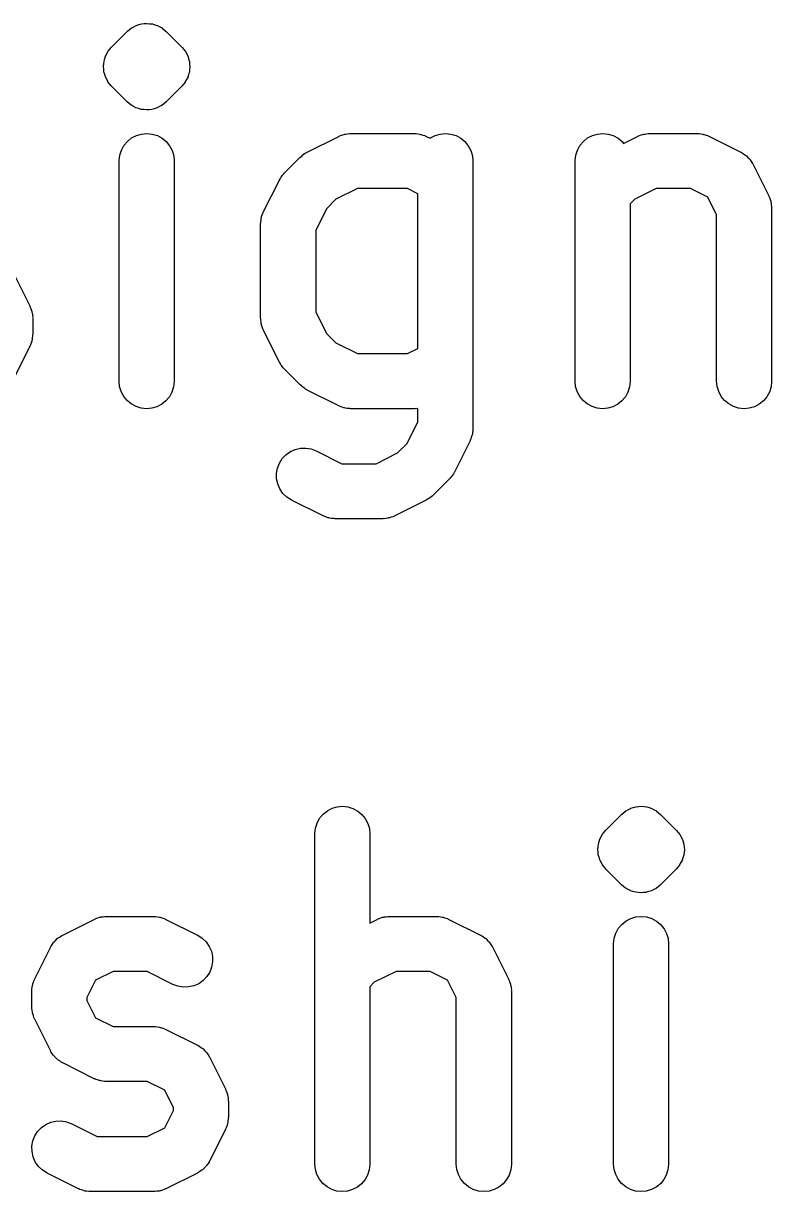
# Model space of a CAD drawing. Extents: x 60 to 191, y -145 to -39.
# Drawn here: x 164.36 to 171.16, y -133.94 to -123.33 of the extents above; entities that cross this region are included whole.
import ezdxf

# ---------------------------------------------------------------- set-up
doc = ezdxf.new("R2010")
doc.units = 0
doc.header["$MEASUREMENT"] = 0
doc.layers.add('BLACK', color=7, linetype='CONTINUOUS')

msp = doc.modelspace()

# ---------------------------------------------------------------- linework, layer by layer
at = {"layer": 'BLACK', "linetype": 'CONTINUOUS'}
for p, q in [((165.162, -123.545), (165.305, -123.402)), ((165.305, -123.402), (165.306, -123.401)), ((165.306, -123.401), (165.306, -123.401)), ((165.306, -123.401), (165.306, -123.401)), ((165.306, -123.401), (165.307, -123.401)), ((165.307, -123.4), (165.326, -123.385)), ((165.307, -123.401), (165.307, -123.4)), ((165.307, -123.4), (165.307, -123.4)), ((165.307, -123.401), (165.307, -123.401)), ((165.326, -123.385), (165.344, -123.37)), ((165.344, -123.37), (165.344, -123.37)), ((165.344, -123.37), (165.345, -123.37)), ((165.345, -123.37), (165.346, -123.369)), ((165.345, -123.37), (165.345, -123.37)), ((165.346, -123.369), (165.366, -123.359)), ((165.366, -123.359), (165.387, -123.348)), ((165.387, -123.348), (165.388, -123.348)), ((165.388, -123.348), (165.388, -123.347)), ((165.388, -123.347), (165.388, -123.347)), ((165.388, -123.347), (165.389, -123.347)), ((165.389, -123.347), (165.411, -123.34)), ((165.411, -123.34), (165.434, -123.334)), ((165.434, -123.334), (165.434, -123.334)), ((165.434, -123.334), (165.435, -123.334)), ((165.435, -123.334), (165.436, -123.333)), ((165.435, -123.334), (165.435, -123.334)), ((165.436, -123.333), (165.459, -123.331)), ((165.459, -123.331), (165.483, -123.329)), ((165.483, -123.329), (165.483, -123.329)), ((165.483, -123.329), (165.484, -123.329)), ((165.483, -123.329), (165.483, -123.329)), ((165.484, -123.329), (165.484, -123.329)), ((165.484, -123.329), (165.508, -123.332)), ((165.508, -123.332), (165.531, -123.334)), ((165.531, -123.334), (165.532, -123.334)), ((165.532, -123.334), (165.532, -123.334)), ((165.532, -123.334), (165.532, -123.334)), ((165.532, -123.334), (165.533, -123.334)), ((165.533, -123.334), (165.555, -123.341)), ((165.555, -123.341), (165.578, -123.348)), ((165.578, -123.348), (165.578, -123.349)), ((165.578, -123.349), (165.579, -123.349)), ((165.579, -123.349), (165.579, -123.349)), ((165.579, -123.349), (165.579, -123.349)), ((165.579, -123.349), (165.6, -123.36)), ((165.6, -123.36), (165.621, -123.371)), ((165.621, -123.371), (165.621, -123.372)), ((165.621, -123.372), (165.622, -123.372)), ((165.622, -123.372), (165.622, -123.372)), ((165.622, -123.372), (165.622, -123.372)), ((165.622, -123.372), (165.64, -123.387)), ((165.64, -123.387), (165.658, -123.402)), ((165.658, -123.402), (165.801, -123.545)), ((165.101, -123.648), (165.108, -123.626)), ((165.108, -123.625), (165.109, -123.624)), ((165.108, -123.626), (165.108, -123.625)), ((165.109, -123.624), (165.12, -123.604)), ((165.12, -123.604), (165.131, -123.583)), ((165.131, -123.583), (165.132, -123.582)), ((165.132, -123.581), (165.147, -123.563)), ((165.132, -123.582), (165.132, -123.581)), ((165.147, -123.563), (165.162, -123.545)), ((165.801, -123.545), (165.803, -123.546)), ((165.803, -123.546), (165.803, -123.546)), ((165.803, -123.546), (165.803, -123.547)), ((165.803, -123.547), (165.804, -123.548)), ((165.804, -123.548), (165.819, -123.566)), ((165.819, -123.566), (165.833, -123.584)), ((165.833, -123.584), (165.834, -123.585)), ((165.834, -123.585), (165.834, -123.586)), ((165.834, -123.586), (165.845, -123.607)), ((165.845, -123.607), (165.856, -123.628)), ((165.856, -123.628), (165.856, -123.628)), ((165.856, -123.628), (165.857, -123.629)), ((165.857, -123.629), (165.863, -123.652)), ((165.089, -123.719), (165.091, -123.696)), ((165.089, -123.72), (165.089, -123.719)), ((165.089, -123.721), (165.089, -123.72)), ((165.091, -123.745), (165.089, -123.721)), ((165.091, -123.696), (165.094, -123.673)), ((165.094, -123.671), (165.101, -123.648)), ((165.094, -123.672), (165.094, -123.671)), ((165.094, -123.673), (165.094, -123.672)), ((165.863, -123.652), (165.87, -123.674)), ((165.87, -123.674), (165.87, -123.675)), ((165.87, -123.675), (165.87, -123.676)), ((165.87, -123.676), (165.872, -123.699)), ((165.872, -123.699), (165.875, -123.723)), ((165.875, -123.725), (165.872, -123.748)), ((165.875, -123.723), (165.874, -123.724)), ((165.874, -123.724), (165.875, -123.725)), ((165.093, -123.768), (165.091, -123.745)), ((165.093, -123.769), (165.093, -123.768)), ((165.093, -123.77), (165.093, -123.769)), ((165.1, -123.792), (165.093, -123.77)), ((165.107, -123.815), (165.1, -123.792)), ((165.107, -123.816), (165.107, -123.815)), ((165.118, -123.837), (165.107, -123.816)), ((165.107, -123.816), (165.107, -123.816)), ((165.129, -123.858), (165.118, -123.837)), ((165.843, -123.84), (165.832, -123.861)), ((165.855, -123.82), (165.843, -123.84)), ((165.862, -123.796), (165.855, -123.818)), ((165.855, -123.818), (165.855, -123.819)), ((165.855, -123.819), (165.855, -123.82)), ((165.869, -123.773), (165.862, -123.796)), ((165.87, -123.771), (165.869, -123.772)), ((165.869, -123.772), (165.869, -123.773)), ((165.872, -123.748), (165.87, -123.771)), ((165.13, -123.859), (165.129, -123.858)), ((165.13, -123.86), (165.13, -123.859)), ((165.145, -123.878), (165.13, -123.86)), ((165.16, -123.896), (165.145, -123.878)), ((165.161, -123.897), (165.16, -123.896)), ((165.161, -123.898), (165.161, -123.897)), ((165.162, -123.899), (165.161, -123.898)), ((165.161, -123.898), (165.161, -123.898)), ((165.305, -124.042), (165.162, -123.899)), ((165.801, -123.899), (165.658, -124.042)), ((165.816, -123.881), (165.801, -123.899)), ((165.831, -123.863), (165.816, -123.881)), ((165.832, -123.862), (165.831, -123.863)), ((165.832, -123.861), (165.832, -123.862)), ((165.323, -124.057), (165.305, -124.042)), ((165.656, -124.044), (165.638, -124.059)), ((165.657, -124.044), (165.656, -124.044)), ((165.658, -124.042), (165.657, -124.043)), ((165.657, -124.043), (165.657, -124.043)), ((165.657, -124.043), (165.657, -124.043)), ((165.657, -124.043), (165.657, -124.043)), ((165.657, -124.043), (165.657, -124.043)), ((165.657, -124.043), (165.657, -124.044)), ((165.341, -124.072), (165.323, -124.057)), ((165.342, -124.072), (165.341, -124.072)), ((165.343, -124.073), (165.342, -124.072)), ((165.342, -124.072), (165.342, -124.072)), ((165.342, -124.072), (165.342, -124.072)), ((165.363, -124.084), (165.343, -124.073)), ((165.384, -124.095), (165.363, -124.084)), ((165.385, -124.095), (165.384, -124.095)), ((165.384, -124.095), (165.384, -124.095)), ((165.386, -124.096), (165.385, -124.095)), ((165.385, -124.095), (165.385, -124.095)), ((165.408, -124.103), (165.386, -124.096)), ((165.431, -124.11), (165.408, -124.103)), ((165.432, -124.11), (165.431, -124.11)), ((165.431, -124.11), (165.431, -124.11)), ((165.431, -124.11), (165.431, -124.11)), ((165.456, -124.112), (165.432, -124.11)), ((165.432, -124.11), (165.432, -124.11)), ((165.479, -124.115), (165.456, -124.112)), ((165.48, -124.115), (165.479, -124.115)), ((165.481, -124.115), (165.48, -124.115)), ((165.48, -124.115), (165.48, -124.115)), ((165.48, -124.115), (165.48, -124.115)), ((165.504, -124.113), (165.481, -124.115)), ((165.528, -124.111), (165.504, -124.113)), ((165.529, -124.11), (165.528, -124.11)), ((165.528, -124.11), (165.528, -124.111)), ((165.552, -124.104), (165.529, -124.11)), ((165.529, -124.11), (165.529, -124.11)), ((165.529, -124.11), (165.529, -124.11)), ((165.575, -124.097), (165.552, -124.104)), ((165.576, -124.096), (165.575, -124.097)), ((165.575, -124.097), (165.575, -124.097)), ((165.575, -124.097), (165.575, -124.097)), ((165.597, -124.085), (165.576, -124.096)), ((165.576, -124.096), (165.576, -124.096)), ((165.618, -124.075), (165.597, -124.085)), ((165.619, -124.074), (165.618, -124.074)), ((165.618, -124.074), (165.618, -124.075)), ((165.638, -124.059), (165.619, -124.074)), ((165.619, -124.074), (165.619, -124.074)), ((165.619, -124.074), (165.619, -124.074)), ((165.307, -124.401), (165.345, -124.37)), ((165.345, -124.37), (165.388, -124.347)), ((165.388, -124.347), (165.435, -124.334)), ((165.435, -124.334), (165.483, -124.329)), ((165.483, -124.329), (165.532, -124.334)), ((165.532, -124.334), (165.579, -124.349)), ((165.579, -124.349), (165.622, -124.372)), ((165.622, -124.372), (165.659, -124.403)), ((166.941, -124.498), (167.227, -124.356)), ((167.227, -124.356), (167.23, -124.354)), ((167.23, -124.354), (167.237, -124.351)), ((167.237, -124.351), (167.244, -124.348)), ((167.244, -124.348), (167.26, -124.343)), ((167.26, -124.343), (167.276, -124.337)), ((167.276, -124.337), (167.283, -124.336)), ((167.283, -124.336), (167.29, -124.334)), ((167.29, -124.334), (167.307, -124.332)), ((167.307, -124.332), (167.324, -124.33)), ((167.324, -124.33), (167.332, -124.33)), ((167.332, -124.33), (167.339, -124.329)), ((167.339, -124.329), (167.91, -124.329)), ((167.91, -124.329), (167.914, -124.329)), ((167.914, -124.329), (167.921, -124.33)), ((167.921, -124.33), (167.928, -124.33)), ((167.928, -124.33), (167.945, -124.333)), ((167.945, -124.333), (167.962, -124.335)), ((167.962, -124.335), (167.969, -124.337)), ((167.969, -124.337), (167.977, -124.338)), ((167.977, -124.338), (167.992, -124.344)), ((167.992, -124.344), (168.009, -124.349)), ((168.009, -124.349), (168.015, -124.353)), ((168.015, -124.353), (168.022, -124.356)), ((168.022, -124.356), (168.056, -124.372)), ((168.056, -124.372), (168.059, -124.37)), ((168.059, -124.37), (168.102, -124.347)), ((168.102, -124.347), (168.149, -124.334)), ((168.149, -124.334), (168.198, -124.329)), ((168.198, -124.329), (168.246, -124.334)), ((168.246, -124.334), (168.293, -124.349)), ((168.293, -124.349), (168.336, -124.372)), ((168.336, -124.372), (168.373, -124.403)), ((169.45, -124.401), (169.488, -124.37)), ((169.488, -124.37), (169.531, -124.347)), ((169.531, -124.347), (169.578, -124.334)), ((169.578, -124.334), (169.626, -124.329)), ((169.626, -124.329), (169.675, -124.334)), ((169.675, -124.334), (169.721, -124.349)), ((169.721, -124.349), (169.764, -124.372)), ((169.764, -124.372), (169.802, -124.403)), ((169.815, -124.419), (169.941, -124.356)), ((169.941, -124.356), (169.944, -124.354)), ((169.944, -124.354), (169.951, -124.351)), ((169.951, -124.351), (169.958, -124.348)), ((169.958, -124.348), (169.974, -124.343)), ((169.974, -124.343), (169.99, -124.337)), ((169.99, -124.337), (169.998, -124.336)), ((169.998, -124.336), (170.005, -124.334)), ((170.005, -124.334), (170.022, -124.332)), ((170.022, -124.332), (170.038, -124.33)), ((170.038, -124.33), (170.046, -124.33)), ((170.046, -124.33), (170.053, -124.329)), ((170.053, -124.329), (170.482, -124.329)), ((170.482, -124.329), (170.485, -124.329)), ((170.485, -124.329), (170.493, -124.33)), ((170.493, -124.33), (170.5, -124.33)), ((170.5, -124.33), (170.517, -124.333)), ((170.517, -124.333), (170.534, -124.335)), ((170.534, -124.335), (170.541, -124.337)), ((170.541, -124.337), (170.548, -124.338)), ((170.548, -124.338), (170.564, -124.344)), ((170.564, -124.344), (170.58, -124.349)), ((170.58, -124.349), (170.587, -124.353)), ((170.587, -124.353), (170.594, -124.356)), ((170.594, -124.356), (170.879, -124.498)), ((165.252, -124.481), (165.275, -124.438)), ((165.275, -124.438), (165.307, -124.401)), ((165.659, -124.403), (165.69, -124.441)), ((165.69, -124.441), (165.713, -124.484)), ((168.373, -124.403), (168.404, -124.441)), ((168.404, -124.441), (168.427, -124.484)), ((169.395, -124.481), (169.418, -124.438)), ((169.418, -124.438), (169.45, -124.401)), ((169.802, -124.403), (169.815, -124.419)), ((165.232, -124.576), (165.237, -124.527)), ((165.232, -124.579), (165.232, -124.576)), ((165.232, -126.579), (165.232, -124.579)), ((165.237, -124.527), (165.252, -124.481)), ((165.713, -124.484), (165.727, -124.531)), ((165.727, -124.531), (165.732, -124.579)), ((165.732, -124.579), (165.732, -126.579)), ((166.734, -124.688), (166.876, -124.545)), ((166.876, -124.545), (166.879, -124.543)), ((166.879, -124.543), (166.89, -124.534)), ((166.89, -124.534), (166.9, -124.524)), ((166.9, -124.524), (166.909, -124.519)), ((166.909, -124.519), (166.917, -124.512)), ((166.917, -124.512), (166.929, -124.506)), ((166.929, -124.506), (166.941, -124.498)), ((168.427, -124.484), (168.441, -124.531)), ((168.441, -124.531), (168.446, -124.579)), ((168.446, -124.579), (168.446, -127.008)), ((169.375, -124.576), (169.38, -124.527)), ((169.375, -124.579), (169.375, -124.576)), ((169.375, -126.579), (169.375, -124.579)), ((169.38, -124.527), (169.395, -124.481)), ((170.879, -124.498), (170.882, -124.5)), ((170.882, -124.5), (170.887, -124.503)), ((170.887, -124.503), (170.892, -124.505)), ((170.892, -124.505), (170.907, -124.516)), ((170.907, -124.516), (170.923, -124.527)), ((170.923, -124.527), (170.927, -124.53)), ((170.927, -124.53), (170.932, -124.533)), ((170.932, -124.533), (170.945, -124.547)), ((170.945, -124.547), (170.958, -124.561)), ((170.958, -124.561), (170.961, -124.565)), ((170.961, -124.565), (170.965, -124.569)), ((170.965, -124.569), (170.975, -124.585)), ((166.725, -124.699), (166.734, -124.688)), ((170.975, -124.585), (170.986, -124.601)), ((170.986, -124.601), (170.988, -124.606)), ((170.988, -124.606), (170.991, -124.61)), ((170.991, -124.61), (171.134, -124.896)), ((166.544, -125.039), (166.687, -124.753)), ((166.687, -124.753), (166.688, -124.75)), ((166.688, -124.75), (166.696, -124.738)), ((166.696, -124.738), (166.703, -124.726)), ((166.703, -124.726), (166.709, -124.718)), ((166.709, -124.718), (166.715, -124.709)), ((166.715, -124.709), (166.725, -124.699)), ((167.398, -124.829), (167.201, -124.927)), ((167.851, -124.829), (167.398, -124.829)), ((167.946, -124.877), (167.851, -124.829)), ((167.946, -126.282), (167.946, -124.877)), ((170.112, -124.829), (169.916, -124.927)), ((170.423, -124.829), (170.112, -124.829)), ((170.581, -124.908), (170.423, -124.829)), ((171.134, -124.896), (171.135, -124.899)), ((171.135, -124.899), (171.138, -124.906)), ((167.201, -124.927), (167.116, -125.013)), ((169.916, -124.927), (169.875, -124.968)), ((169.875, -124.968), (169.875, -126.579)), ((170.66, -125.067), (170.581, -124.908)), ((171.138, -124.906), (171.141, -124.912)), ((171.141, -124.912), (171.146, -124.929)), ((171.146, -124.929), (171.152, -124.945)), ((171.152, -124.945), (171.153, -124.952)), ((171.153, -124.952), (171.156, -124.959)), ((171.156, -124.959), (171.157, -124.976)), ((171.157, -124.976), (171.16, -124.993)), ((171.16, -124.993), (171.16, -125)), ((171.16, -125), (171.16, -125.008)), ((171.16, -125.008), (171.16, -126.579)), ((166.521, -125.116), (166.523, -125.099)), ((166.523, -125.099), (166.525, -125.092)), ((166.525, -125.092), (166.526, -125.084)), ((166.526, -125.084), (166.532, -125.068)), ((166.532, -125.068), (166.538, -125.052)), ((166.538, -125.052), (166.541, -125.046)), ((166.541, -125.046), (166.544, -125.039)), ((167.116, -125.013), (167.017, -125.21)), ((170.66, -126.579), (170.66, -125.067)), ((166.517, -125.147), (166.518, -125.14)), ((166.517, -125.151), (166.517, -125.147)), ((166.517, -126.008), (166.517, -125.151)), ((166.518, -125.132), (166.521, -125.116)), ((166.518, -125.14), (166.518, -125.132)), ((167.017, -125.21), (167.017, -125.949)), ((164.277, -125.61), (164.42, -125.896)), ((164.42, -125.896), (164.421, -125.899)), ((164.421, -125.899), (164.424, -125.906)), ((164.424, -125.906), (164.427, -125.912)), ((164.427, -125.912), (164.432, -125.929)), ((164.432, -125.929), (164.438, -125.945)), ((164.438, -125.945), (164.439, -125.952)), ((164.439, -125.952), (164.441, -125.959)), ((164.441, -125.959), (164.443, -125.976)), ((167.017, -125.949), (167.116, -126.145)), ((164.443, -125.976), (164.446, -125.993)), ((164.446, -125.993), (164.445, -126)), ((164.445, -126), (164.446, -126.008)), ((164.446, -126.008), (164.446, -126.151)), ((166.518, -126.015), (166.517, -126.008)), ((166.518, -126.022), (166.518, -126.015)), ((166.521, -126.039), (166.518, -126.022)), ((166.522, -126.056), (166.521, -126.039)), ((166.524, -126.063), (166.522, -126.056)), ((166.525, -126.071), (166.524, -126.063)), ((164.445, -126.169), (164.442, -126.186)), ((164.446, -126.154), (164.445, -126.161)), ((164.445, -126.161), (164.445, -126.169)), ((164.446, -126.151), (164.446, -126.154)), ((166.531, -126.087), (166.525, -126.071)), ((166.536, -126.103), (166.531, -126.087)), ((166.54, -126.109), (166.536, -126.103)), ((166.542, -126.116), (166.54, -126.109)), ((166.544, -126.12), (166.542, -126.116)), ((166.687, -126.405), (166.544, -126.12)), ((167.116, -126.145), (167.201, -126.231)), ((164.42, -126.262), (164.277, -126.548)), ((164.422, -126.256), (164.42, -126.262)), ((164.426, -126.249), (164.422, -126.256)), ((164.431, -126.233), (164.426, -126.249)), ((164.437, -126.217), (164.431, -126.233)), ((164.438, -126.21), (164.437, -126.217)), ((164.441, -126.203), (164.438, -126.21)), ((164.442, -126.186), (164.441, -126.203)), ((167.201, -126.231), (167.398, -126.329)), ((167.851, -126.329), (167.946, -126.282)), ((167.398, -126.329), (167.851, -126.329)), ((166.694, -126.417), (166.687, -126.405)), ((166.701, -126.43), (166.694, -126.417)), ((166.707, -126.438), (166.701, -126.43)), ((166.713, -126.447), (166.707, -126.438)), ((166.722, -126.457), (166.713, -126.447)), ((166.731, -126.468), (166.722, -126.457)), ((166.734, -126.47), (166.731, -126.468)), ((166.876, -126.613), (166.734, -126.47)), ((165.236, -126.628), (165.232, -126.579)), ((165.732, -126.583), (165.726, -126.631)), ((165.732, -126.579), (165.732, -126.583)), ((169.379, -126.628), (169.375, -126.579)), ((169.875, -126.583), (169.869, -126.631)), ((169.875, -126.579), (169.875, -126.583)), ((170.665, -126.628), (170.66, -126.579)), ((171.16, -126.583), (171.155, -126.631)), ((171.16, -126.579), (171.16, -126.583)), ((165.251, -126.674), (165.236, -126.628)), ((165.273, -126.717), (165.251, -126.674)), ((165.711, -126.678), (165.688, -126.72)), ((165.726, -126.631), (165.711, -126.678)), ((166.887, -126.622), (166.876, -126.613)), ((166.897, -126.632), (166.887, -126.622)), ((166.906, -126.637), (166.897, -126.632)), ((166.914, -126.644), (166.906, -126.637)), ((166.926, -126.651), (166.914, -126.644)), ((166.938, -126.658), (166.926, -126.651)), ((166.941, -126.66), (166.938, -126.658)), ((167.227, -126.803), (166.941, -126.66)), ((169.393, -126.674), (169.379, -126.628)), ((169.416, -126.717), (169.393, -126.674)), ((169.854, -126.678), (169.831, -126.72)), ((169.869, -126.631), (169.854, -126.678)), ((170.679, -126.674), (170.665, -126.628)), ((170.702, -126.717), (170.679, -126.674)), ((171.14, -126.678), (171.117, -126.72)), ((171.155, -126.631), (171.14, -126.678)), ((165.304, -126.755), (165.273, -126.717)), ((165.342, -126.786), (165.304, -126.755)), ((165.385, -126.81), (165.342, -126.786)), ((165.431, -126.824), (165.385, -126.81)), ((165.575, -126.811), (165.529, -126.825)), ((165.619, -126.788), (165.575, -126.811)), ((165.657, -126.758), (165.619, -126.788)), ((165.688, -126.72), (165.657, -126.758)), ((167.234, -126.805), (167.227, -126.803)), ((167.24, -126.809), (167.234, -126.805)), ((167.257, -126.814), (167.24, -126.809)), ((169.447, -126.755), (169.416, -126.717)), ((169.485, -126.786), (169.447, -126.755)), ((169.528, -126.81), (169.485, -126.786)), ((169.574, -126.824), (169.528, -126.81)), ((169.718, -126.811), (169.671, -126.825)), ((169.761, -126.788), (169.718, -126.811)), ((169.799, -126.758), (169.761, -126.788)), ((169.831, -126.72), (169.799, -126.758)), ((170.733, -126.755), (170.702, -126.717)), ((170.77, -126.786), (170.733, -126.755)), ((170.813, -126.81), (170.77, -126.786)), ((170.86, -126.824), (170.813, -126.81)), ((171.004, -126.811), (170.957, -126.825)), ((171.047, -126.788), (171.004, -126.811)), ((171.085, -126.758), (171.047, -126.788)), ((171.117, -126.72), (171.085, -126.758)), ((165.48, -126.829), (165.431, -126.824)), ((165.529, -126.825), (165.48, -126.829)), ((167.273, -126.82), (167.257, -126.814)), ((167.28, -126.821), (167.273, -126.82)), ((167.287, -126.824), (167.28, -126.821)), ((167.304, -126.826), (167.287, -126.824)), ((167.321, -126.828), (167.304, -126.826)), ((167.328, -126.828), (167.321, -126.828)), ((167.335, -126.829), (167.328, -126.828)), ((167.339, -126.829), (167.335, -126.829)), ((167.91, -126.829), (167.339, -126.829)), ((167.918, -126.828), (167.91, -126.829)), ((167.925, -126.829), (167.918, -126.828)), ((167.942, -126.826), (167.925, -126.829)), ((167.946, -126.826), (167.942, -126.826)), ((167.946, -126.949), (167.946, -126.826)), ((169.623, -126.829), (169.574, -126.824)), ((169.671, -126.825), (169.623, -126.829)), ((170.909, -126.829), (170.86, -126.824)), ((170.957, -126.825), (170.909, -126.829)), ((167.848, -127.145), (167.946, -126.949)), ((168.446, -127.011), (168.445, -127.019)), ((168.445, -127.019), (168.445, -127.026)), ((168.446, -127.008), (168.446, -127.011)), ((168.42, -127.12), (168.277, -127.405)), ((168.422, -127.113), (168.42, -127.12)), ((168.426, -127.106), (168.422, -127.113)), ((168.431, -127.09), (168.426, -127.106)), ((168.437, -127.074), (168.431, -127.09)), ((168.438, -127.067), (168.437, -127.074)), ((168.441, -127.06), (168.438, -127.067)), ((168.442, -127.043), (168.441, -127.06)), ((168.445, -127.026), (168.442, -127.043)), ((166.747, -127.247), (166.787, -127.219)), ((166.787, -127.219), (166.832, -127.199)), ((166.832, -127.199), (166.88, -127.188)), ((166.88, -127.188), (166.928, -127.187)), ((166.928, -127.187), (166.977, -127.195)), ((166.977, -127.195), (167.022, -127.213)), ((167.022, -127.213), (167.255, -127.329)), ((167.566, -127.329), (167.762, -127.231)), ((167.762, -127.231), (167.848, -127.145)), ((166.67, -127.368), (166.687, -127.323)), ((166.687, -127.323), (166.714, -127.282)), ((166.714, -127.282), (166.747, -127.247)), ((167.255, -127.329), (167.566, -127.329)), ((166.661, -127.416), (166.67, -127.368)), ((166.662, -127.465), (166.661, -127.416)), ((168.249, -127.449), (168.239, -127.459)), ((168.254, -127.441), (168.249, -127.449)), ((168.261, -127.433), (168.254, -127.441)), ((168.268, -127.42), (168.261, -127.433)), ((168.275, -127.408), (168.268, -127.42)), ((168.277, -127.405), (168.275, -127.408)), ((166.672, -127.513), (166.662, -127.465)), ((166.692, -127.558), (166.672, -127.513)), ((168.23, -127.47), (168.087, -127.613)), ((168.239, -127.459), (168.23, -127.47)), ((166.719, -127.598), (166.692, -127.558)), ((166.754, -127.632), (166.719, -127.598)), ((166.795, -127.658), (166.754, -127.632)), ((166.798, -127.66), (166.795, -127.658)), ((167.084, -127.803), (166.798, -127.66)), ((168.022, -127.66), (167.736, -127.803)), ((168.034, -127.652), (168.022, -127.66)), ((168.046, -127.646), (168.034, -127.652)), ((168.055, -127.639), (168.046, -127.646)), ((168.063, -127.634), (168.055, -127.639)), ((168.074, -127.624), (168.063, -127.634)), ((168.085, -127.616), (168.074, -127.624)), ((168.087, -127.613), (168.085, -127.616)), ((167.091, -127.805), (167.084, -127.803)), ((167.098, -127.809), (167.091, -127.805)), ((167.114, -127.814), (167.098, -127.809)), ((167.13, -127.82), (167.114, -127.814)), ((167.137, -127.821), (167.13, -127.82)), ((167.144, -127.824), (167.137, -127.821)), ((167.161, -127.826), (167.144, -127.824)), ((167.178, -127.828), (167.161, -127.826)), ((167.185, -127.828), (167.178, -127.828)), ((167.193, -127.829), (167.185, -127.828)), ((167.196, -127.829), (167.193, -127.829)), ((167.625, -127.829), (167.196, -127.829)), ((167.632, -127.828), (167.625, -127.829)), ((167.639, -127.829), (167.632, -127.828)), ((167.656, -127.826), (167.639, -127.829)), ((167.673, -127.824), (167.656, -127.826)), ((167.68, -127.822), (167.673, -127.824)), ((167.687, -127.821), (167.68, -127.822)), ((167.703, -127.815), (167.687, -127.821)), ((167.72, -127.81), (167.703, -127.815)), ((167.726, -127.807), (167.72, -127.81)), ((167.733, -127.804), (167.726, -127.807)), ((167.736, -127.803), (167.733, -127.804)), ((167.053, -130.55), (167.085, -130.513)), ((167.085, -130.513), (167.123, -130.482)), ((167.123, -130.482), (167.166, -130.459)), ((167.166, -130.459), (167.213, -130.446)), ((167.213, -130.446), (167.261, -130.441)), ((167.261, -130.441), (167.31, -130.446)), ((167.31, -130.446), (167.356, -130.461)), ((167.356, -130.461), (167.399, -130.484)), ((167.399, -130.484), (167.437, -130.515)), ((167.437, -130.515), (167.468, -130.553)), ((169.654, -130.657), (169.797, -130.514)), ((169.797, -130.514), (169.798, -130.513)), ((169.798, -130.513), (169.798, -130.513)), ((169.798, -130.513), (169.798, -130.513)), ((169.798, -130.513), (169.799, -130.513)), ((169.799, -130.512), (169.818, -130.497)), ((169.799, -130.513), (169.799, -130.512)), ((169.799, -130.512), (169.799, -130.512)), ((169.799, -130.513), (169.799, -130.513)), ((169.818, -130.497), (169.836, -130.482)), ((169.836, -130.482), (169.836, -130.482)), ((169.836, -130.482), (169.837, -130.482)), ((169.837, -130.482), (169.838, -130.481)), ((169.837, -130.482), (169.837, -130.482)), ((169.838, -130.481), (169.858, -130.471)), ((169.858, -130.471), (169.879, -130.46)), ((169.879, -130.46), (169.88, -130.46)), ((169.88, -130.46), (169.88, -130.459)), ((169.88, -130.459), (169.88, -130.459)), ((169.88, -130.459), (169.881, -130.459)), ((169.881, -130.459), (169.903, -130.452)), ((169.903, -130.452), (169.926, -130.446)), ((169.926, -130.446), (169.926, -130.446)), ((169.926, -130.446), (169.927, -130.446)), ((169.927, -130.446), (169.928, -130.445)), ((169.927, -130.446), (169.927, -130.446)), ((169.928, -130.445), (169.951, -130.443)), ((169.951, -130.443), (169.975, -130.441)), ((169.975, -130.441), (169.975, -130.441)), ((169.975, -130.441), (169.976, -130.441)), ((169.975, -130.441), (169.975, -130.441)), ((169.976, -130.441), (169.976, -130.441)), ((169.976, -130.441), (170, -130.444)), ((170, -130.444), (170.023, -130.446)), ((170.023, -130.446), (170.024, -130.446)), ((170.024, -130.446), (170.024, -130.446)), ((170.024, -130.446), (170.024, -130.446)), ((170.024, -130.446), (170.025, -130.446)), ((170.025, -130.446), (170.047, -130.453)), ((170.047, -130.453), (170.07, -130.46)), ((170.07, -130.46), (170.07, -130.461)), ((170.07, -130.461), (170.071, -130.461)), ((170.071, -130.461), (170.071, -130.461)), ((170.071, -130.461), (170.071, -130.461)), ((170.071, -130.461), (170.092, -130.472)), ((170.092, -130.472), (170.113, -130.483)), ((170.113, -130.483), (170.113, -130.484)), ((170.113, -130.484), (170.114, -130.484)), ((170.114, -130.484), (170.114, -130.484)), ((170.114, -130.484), (170.114, -130.484)), ((170.114, -130.484), (170.132, -130.499)), ((170.132, -130.499), (170.15, -130.514)), ((170.15, -130.514), (170.293, -130.657)), ((167.015, -130.639), (167.03, -130.593)), ((167.03, -130.593), (167.053, -130.55)), ((167.468, -130.553), (167.491, -130.596)), ((167.491, -130.596), (167.505, -130.643)), ((167.009, -130.688), (167.015, -130.639)), ((167.009, -130.691), (167.009, -130.688)), ((167.009, -133.691), (167.009, -130.691)), ((167.505, -130.643), (167.509, -130.691)), ((167.509, -130.691), (167.509, -131.501)), ((169.593, -130.76), (169.6, -130.738)), ((169.6, -130.737), (169.601, -130.736)), ((169.6, -130.738), (169.6, -130.737)), ((169.601, -130.736), (169.612, -130.716)), ((169.612, -130.716), (169.623, -130.695)), ((169.623, -130.695), (169.624, -130.694)), ((169.624, -130.693), (169.639, -130.675)), ((169.624, -130.694), (169.624, -130.693)), ((169.639, -130.675), (169.654, -130.657)), ((170.293, -130.657), (170.295, -130.658)), ((170.295, -130.658), (170.295, -130.658)), ((170.295, -130.658), (170.295, -130.659)), ((170.295, -130.659), (170.296, -130.66)), ((170.296, -130.66), (170.311, -130.678)), ((170.311, -130.678), (170.325, -130.696)), ((170.325, -130.696), (170.326, -130.697)), ((170.326, -130.697), (170.326, -130.698)), ((170.326, -130.698), (170.337, -130.719)), ((170.337, -130.719), (170.348, -130.74)), ((169.581, -130.831), (169.583, -130.808)), ((169.581, -130.832), (169.581, -130.831)), ((169.581, -130.833), (169.581, -130.832)), ((169.583, -130.857), (169.581, -130.833)), ((169.583, -130.808), (169.586, -130.785)), ((169.586, -130.783), (169.593, -130.76)), ((169.586, -130.784), (169.586, -130.783)), ((169.586, -130.785), (169.586, -130.784)), ((170.348, -130.74), (170.348, -130.74)), ((170.348, -130.74), (170.349, -130.741)), ((170.349, -130.741), (170.355, -130.764)), ((170.355, -130.764), (170.362, -130.786)), ((170.362, -130.786), (170.362, -130.787)), ((170.362, -130.787), (170.362, -130.788)), ((170.362, -130.788), (170.364, -130.811)), ((170.364, -130.811), (170.367, -130.835)), ((170.367, -130.837), (170.364, -130.86)), ((170.367, -130.835), (170.366, -130.836)), ((170.366, -130.836), (170.367, -130.837)), ((169.585, -130.88), (169.583, -130.857)), ((169.585, -130.881), (169.585, -130.88)), ((169.585, -130.882), (169.585, -130.881)), ((169.592, -130.904), (169.585, -130.882)), ((169.599, -130.927), (169.592, -130.904)), ((169.599, -130.928), (169.599, -130.927)), ((169.61, -130.949), (169.599, -130.928)), ((169.599, -130.928), (169.599, -130.928)), ((169.621, -130.97), (169.61, -130.949)), ((170.335, -130.952), (170.324, -130.973)), ((170.347, -130.932), (170.335, -130.952)), ((170.354, -130.908), (170.347, -130.93)), ((170.347, -130.93), (170.347, -130.931)), ((170.347, -130.931), (170.347, -130.932)), ((170.361, -130.885), (170.354, -130.908)), ((170.362, -130.883), (170.361, -130.884)), ((170.361, -130.884), (170.361, -130.885)), ((170.364, -130.86), (170.362, -130.883)), ((169.622, -130.971), (169.621, -130.97)), ((169.622, -130.972), (169.622, -130.971)), ((169.637, -130.99), (169.622, -130.972)), ((169.652, -131.008), (169.637, -130.99)), ((169.653, -131.009), (169.652, -131.008)), ((169.653, -131.01), (169.653, -131.009)), ((169.654, -131.011), (169.653, -131.01)), ((169.653, -131.01), (169.653, -131.01)), ((169.797, -131.154), (169.654, -131.011)), ((170.293, -131.011), (170.15, -131.154)), ((170.308, -130.993), (170.293, -131.011)), ((170.323, -130.975), (170.308, -130.993)), ((170.324, -130.974), (170.323, -130.975)), ((170.324, -130.973), (170.324, -130.974)), ((169.815, -131.169), (169.797, -131.154)), ((170.148, -131.156), (170.13, -131.171)), ((170.149, -131.156), (170.148, -131.156)), ((170.15, -131.154), (170.149, -131.155)), ((170.149, -131.155), (170.149, -131.155)), ((170.149, -131.155), (170.149, -131.155)), ((170.149, -131.155), (170.149, -131.155)), ((170.149, -131.155), (170.149, -131.155)), ((170.149, -131.155), (170.149, -131.156)), ((169.833, -131.184), (169.815, -131.169)), ((169.834, -131.184), (169.833, -131.184)), ((169.835, -131.185), (169.834, -131.184)), ((169.834, -131.184), (169.834, -131.184)), ((169.834, -131.184), (169.834, -131.184)), ((169.855, -131.196), (169.835, -131.185)), ((169.876, -131.207), (169.855, -131.196)), ((169.877, -131.207), (169.876, -131.207)), ((169.876, -131.207), (169.876, -131.207)), ((169.878, -131.208), (169.877, -131.207)), ((169.877, -131.207), (169.877, -131.207)), ((169.9, -131.215), (169.878, -131.208)), ((169.923, -131.222), (169.9, -131.215)), ((169.924, -131.222), (169.923, -131.222)), ((169.923, -131.222), (169.923, -131.222)), ((169.923, -131.222), (169.923, -131.222)), ((169.948, -131.224), (169.924, -131.222)), ((169.924, -131.222), (169.924, -131.222)), ((169.971, -131.227), (169.948, -131.224)), ((169.972, -131.227), (169.971, -131.227)), ((169.973, -131.227), (169.972, -131.227)), ((169.972, -131.227), (169.972, -131.227)), ((169.972, -131.227), (169.972, -131.227)), ((169.996, -131.225), (169.973, -131.227)), ((170.02, -131.223), (169.996, -131.225)), ((170.021, -131.222), (170.02, -131.222)), ((170.02, -131.222), (170.02, -131.223)), ((170.044, -131.216), (170.021, -131.222)), ((170.021, -131.222), (170.021, -131.222)), ((170.021, -131.222), (170.021, -131.222)), ((170.067, -131.209), (170.044, -131.216)), ((170.068, -131.208), (170.067, -131.209)), ((170.067, -131.209), (170.067, -131.209)), ((170.067, -131.209), (170.067, -131.209)), ((170.089, -131.197), (170.068, -131.208)), ((170.068, -131.208), (170.068, -131.208)), ((170.11, -131.187), (170.089, -131.197)), ((170.111, -131.186), (170.11, -131.186)), ((170.11, -131.186), (170.11, -131.187)), ((170.13, -131.171), (170.111, -131.186)), ((170.111, -131.186), (170.111, -131.186)), ((170.111, -131.186), (170.111, -131.186)), ((164.719, -131.61), (165.005, -131.468)), ((165.005, -131.468), (165.008, -131.466)), ((165.008, -131.466), (165.015, -131.463)), ((165.015, -131.463), (165.021, -131.46)), ((165.021, -131.46), (165.038, -131.455)), ((165.038, -131.455), (165.054, -131.449)), ((165.054, -131.449), (165.061, -131.448)), ((165.061, -131.448), (165.068, -131.446)), ((165.068, -131.446), (165.085, -131.444)), ((165.085, -131.444), (165.102, -131.442)), ((165.102, -131.442), (165.109, -131.442)), ((165.109, -131.442), (165.117, -131.441)), ((165.117, -131.441), (165.545, -131.441)), ((165.545, -131.441), (165.549, -131.441)), ((165.549, -131.441), (165.556, -131.442)), ((165.556, -131.442), (165.563, -131.442)), ((165.563, -131.442), (165.58, -131.445)), ((165.58, -131.445), (165.597, -131.447)), ((165.597, -131.447), (165.604, -131.449)), ((165.604, -131.449), (165.611, -131.45)), ((165.611, -131.45), (165.627, -131.456)), ((165.627, -131.456), (165.644, -131.461)), ((165.644, -131.461), (165.65, -131.465)), ((165.65, -131.465), (165.657, -131.468)), ((165.657, -131.468), (165.943, -131.61)), ((167.509, -131.501), (167.576, -131.468)), ((167.576, -131.468), (167.579, -131.466)), ((167.579, -131.466), (167.586, -131.463)), ((167.586, -131.463), (167.593, -131.46)), ((167.593, -131.46), (167.609, -131.455)), ((167.609, -131.455), (167.625, -131.449)), ((167.625, -131.449), (167.632, -131.448)), ((167.632, -131.448), (167.639, -131.446)), ((167.639, -131.446), (167.656, -131.444)), ((167.656, -131.444), (167.673, -131.442)), ((167.673, -131.442), (167.681, -131.442)), ((167.681, -131.442), (167.688, -131.441)), ((167.688, -131.441), (168.117, -131.441)), ((168.117, -131.441), (168.12, -131.441)), ((168.12, -131.441), (168.127, -131.442)), ((168.127, -131.442), (168.135, -131.442)), ((168.135, -131.442), (168.152, -131.445)), ((168.152, -131.445), (168.169, -131.447)), ((168.169, -131.447), (168.176, -131.449)), ((168.176, -131.449), (168.183, -131.45)), ((168.183, -131.45), (168.199, -131.456)), ((168.199, -131.456), (168.215, -131.461)), ((168.215, -131.461), (168.222, -131.465)), ((168.222, -131.465), (168.228, -131.468)), ((168.228, -131.468), (168.514, -131.61)), ((169.799, -131.513), (169.837, -131.482)), ((169.837, -131.482), (169.88, -131.459)), ((169.88, -131.459), (169.927, -131.446)), ((169.927, -131.446), (169.975, -131.441)), ((169.975, -131.441), (170.024, -131.446)), ((170.024, -131.446), (170.071, -131.461)), ((170.071, -131.461), (170.114, -131.484)), ((169.744, -131.593), (169.767, -131.55)), ((169.767, -131.55), (169.799, -131.513)), ((170.114, -131.484), (170.151, -131.515)), ((170.151, -131.515), (170.182, -131.553)), ((170.182, -131.553), (170.205, -131.596)), ((164.614, -131.71), (164.625, -131.694)), ((164.625, -131.694), (164.635, -131.678)), ((164.635, -131.678), (164.639, -131.674)), ((164.639, -131.674), (164.642, -131.67)), ((164.642, -131.67), (164.656, -131.657)), ((164.656, -131.657), (164.669, -131.643)), ((164.669, -131.643), (164.674, -131.64)), ((164.674, -131.64), (164.678, -131.636)), ((164.678, -131.636), (164.694, -131.626)), ((164.694, -131.626), (164.71, -131.615)), ((164.71, -131.615), (164.714, -131.613)), ((164.714, -131.613), (164.719, -131.61)), ((165.943, -131.61), (165.946, -131.612)), ((165.946, -131.612), (165.987, -131.639)), ((165.987, -131.639), (166.022, -131.673)), ((166.022, -131.673), (166.049, -131.713)), ((168.514, -131.61), (168.517, -131.612)), ((168.517, -131.612), (168.522, -131.615)), ((168.522, -131.615), (168.527, -131.617)), ((168.527, -131.617), (168.542, -131.628)), ((168.542, -131.628), (168.558, -131.639)), ((168.558, -131.639), (168.562, -131.642)), ((168.562, -131.642), (168.566, -131.645)), ((168.566, -131.645), (168.579, -131.659)), ((168.579, -131.659), (168.593, -131.673)), ((168.593, -131.673), (168.596, -131.677)), ((168.596, -131.677), (168.6, -131.681)), ((168.6, -131.681), (168.61, -131.697)), ((169.724, -131.688), (169.729, -131.639)), ((169.724, -131.691), (169.724, -131.688)), ((169.724, -133.691), (169.724, -131.691)), ((169.729, -131.639), (169.744, -131.593)), ((170.205, -131.596), (170.219, -131.643)), ((170.219, -131.643), (170.224, -131.691)), ((170.224, -131.691), (170.224, -133.691)), ((164.464, -132.008), (164.607, -131.722)), ((164.607, -131.722), (164.609, -131.719)), ((164.609, -131.719), (164.612, -131.715)), ((164.612, -131.715), (164.614, -131.71)), ((166.049, -131.713), (166.069, -131.757)), ((166.069, -131.757), (166.079, -131.805)), ((168.61, -131.697), (168.621, -131.713)), ((168.621, -131.713), (168.623, -131.718)), ((168.623, -131.718), (168.626, -131.722)), ((168.626, -131.722), (168.769, -132.008)), ((166.071, -131.902), (166.054, -131.947)), ((166.08, -131.854), (166.071, -131.902)), ((166.079, -131.805), (166.08, -131.854)), ((164.462, -132.015), (164.464, -132.008)), ((165.176, -131.941), (165.017, -132.02)), ((165.486, -131.941), (165.176, -131.941)), ((165.719, -132.058), (165.486, -131.941)), ((166.027, -131.988), (165.994, -132.024)), ((166.054, -131.947), (166.027, -131.988)), ((167.747, -131.941), (167.55, -132.039)), ((168.058, -131.941), (167.747, -131.941)), ((168.216, -132.02), (168.058, -131.941)), ((168.769, -132.008), (168.77, -132.011)), ((168.77, -132.011), (168.773, -132.018)), ((164.438, -132.116), (164.439, -132.109)), ((164.438, -132.12), (164.438, -132.116)), ((164.439, -132.102), (164.442, -132.085)), ((164.439, -132.109), (164.439, -132.102)), ((164.442, -132.085), (164.443, -132.068)), ((164.443, -132.068), (164.446, -132.061)), ((164.446, -132.061), (164.447, -132.053)), ((164.447, -132.053), (164.453, -132.038)), ((164.453, -132.038), (164.458, -132.021)), ((164.458, -132.021), (164.462, -132.015)), ((165.017, -132.02), (164.938, -132.179)), ((165.765, -132.075), (165.719, -132.058)), ((165.813, -132.083), (165.765, -132.075)), ((165.861, -132.082), (165.813, -132.083)), ((165.909, -132.071), (165.861, -132.082)), ((165.954, -132.052), (165.909, -132.071)), ((165.994, -132.024), (165.954, -132.052)), ((167.55, -132.039), (167.509, -132.08)), ((167.509, -132.08), (167.509, -133.691)), ((168.295, -132.179), (168.216, -132.02)), ((168.773, -132.018), (168.776, -132.024)), ((168.776, -132.024), (168.781, -132.041)), ((168.781, -132.041), (168.787, -132.057)), ((168.787, -132.057), (168.788, -132.064)), ((168.788, -132.064), (168.79, -132.071)), ((168.79, -132.071), (168.792, -132.088)), ((168.792, -132.088), (168.795, -132.105)), ((168.795, -132.105), (168.794, -132.112)), ((168.794, -132.112), (168.795, -132.12)), ((164.438, -132.263), (164.438, -132.12)), ((164.938, -132.179), (164.938, -132.204)), ((164.938, -132.204), (165.017, -132.362)), ((168.295, -133.691), (168.295, -132.179)), ((168.795, -132.12), (168.795, -133.691)), ((164.439, -132.27), (164.438, -132.263)), ((164.438, -132.277), (164.439, -132.27)), ((164.441, -132.294), (164.438, -132.277)), ((164.443, -132.311), (164.441, -132.294)), ((164.445, -132.318), (164.443, -132.311)), ((164.446, -132.325), (164.445, -132.318)), ((164.452, -132.341), (164.446, -132.325)), ((164.457, -132.358), (164.452, -132.341)), ((164.46, -132.364), (164.457, -132.358)), ((164.463, -132.371), (164.46, -132.364)), ((164.464, -132.374), (164.463, -132.371)), ((164.607, -132.66), (164.464, -132.374)), ((165.017, -132.362), (165.176, -132.441)), ((165.176, -132.441), (165.545, -132.441)), ((165.545, -132.441), (165.549, -132.441)), ((165.549, -132.441), (165.556, -132.442)), ((165.556, -132.442), (165.563, -132.442)), ((165.563, -132.442), (165.58, -132.445)), ((165.58, -132.445), (165.597, -132.447)), ((165.597, -132.447), (165.604, -132.449)), ((165.604, -132.449), (165.611, -132.45)), ((165.611, -132.45), (165.627, -132.456)), ((165.627, -132.456), (165.644, -132.461)), ((165.644, -132.461), (165.65, -132.465)), ((165.65, -132.465), (165.657, -132.468)), ((165.657, -132.468), (165.943, -132.61)), ((165.943, -132.61), (165.946, -132.612)), ((165.946, -132.612), (165.95, -132.615)), ((165.95, -132.615), (165.955, -132.617)), ((165.955, -132.617), (165.971, -132.628)), ((165.971, -132.628), (165.987, -132.639)), ((165.987, -132.639), (165.991, -132.642)), ((165.991, -132.642), (165.995, -132.645)), ((165.995, -132.645), (166.008, -132.659)), ((164.61, -132.665), (164.607, -132.66)), ((164.612, -132.67), (164.61, -132.665)), ((164.623, -132.685), (164.612, -132.67)), ((164.633, -132.701), (164.623, -132.685)), ((164.637, -132.705), (164.633, -132.701)), ((164.64, -132.71), (164.637, -132.705)), ((164.654, -132.723), (164.64, -132.71)), ((164.667, -132.737), (164.654, -132.723)), ((164.671, -132.74), (164.667, -132.737)), ((164.675, -132.744), (164.671, -132.74)), ((164.691, -132.754), (164.675, -132.744)), ((164.706, -132.765), (164.691, -132.754)), ((166.008, -132.659), (166.022, -132.673)), ((166.022, -132.673), (166.025, -132.677)), ((166.025, -132.677), (166.028, -132.681)), ((166.028, -132.681), (166.039, -132.697)), ((166.039, -132.697), (166.049, -132.713)), ((166.049, -132.713), (166.052, -132.718)), ((166.052, -132.718), (166.054, -132.722)), ((166.054, -132.722), (166.197, -133.008)), ((164.711, -132.767), (164.706, -132.765)), ((164.716, -132.77), (164.711, -132.767)), ((164.719, -132.772), (164.716, -132.77)), ((165.005, -132.915), (164.719, -132.772)), ((165.012, -132.917), (165.005, -132.915)), ((165.018, -132.921), (165.012, -132.917)), ((165.034, -132.926), (165.018, -132.921)), ((165.05, -132.932), (165.034, -132.926)), ((165.058, -132.933), (165.05, -132.932)), ((165.065, -132.936), (165.058, -132.933)), ((165.082, -132.938), (165.065, -132.936)), ((165.098, -132.94), (165.082, -132.938)), ((165.106, -132.94), (165.098, -132.94)), ((165.113, -132.941), (165.106, -132.94)), ((165.117, -132.941), (165.113, -132.941)), ((165.486, -132.941), (165.117, -132.941)), ((165.645, -133.02), (165.486, -132.941)), ((165.724, -133.179), (165.645, -133.02)), ((166.197, -133.008), (166.199, -133.011)), ((166.199, -133.011), (166.201, -133.018)), ((166.201, -133.018), (166.205, -133.024)), ((166.205, -133.024), (166.21, -133.041)), ((166.21, -133.041), (166.216, -133.057)), ((166.216, -133.057), (166.217, -133.064)), ((166.217, -133.064), (166.219, -133.071)), ((166.219, -133.071), (166.221, -133.088)), ((165.724, -133.204), (165.724, -133.179)), ((166.221, -133.088), (166.223, -133.105)), ((166.223, -133.105), (166.223, -133.112)), ((166.223, -133.112), (166.224, -133.12)), ((166.224, -133.12), (166.224, -133.263)), ((165.645, -133.362), (165.724, -133.204)), ((166.223, -133.281), (166.22, -133.298)), ((166.224, -133.266), (166.223, -133.273)), ((166.223, -133.273), (166.223, -133.281)), ((166.224, -133.263), (166.224, -133.266)), ((164.491, -133.394), (164.525, -133.359)), ((164.525, -133.359), (164.565, -133.331)), ((164.565, -133.331), (164.61, -133.311)), ((164.61, -133.311), (164.657, -133.3)), ((164.657, -133.3), (164.706, -133.299)), ((164.706, -133.299), (164.754, -133.307)), ((164.754, -133.307), (164.8, -133.325)), ((164.8, -133.325), (165.033, -133.441)), ((165.486, -133.441), (165.645, -133.362)), ((166.197, -133.374), (166.054, -133.66)), ((166.2, -133.368), (166.197, -133.374)), ((166.203, -133.361), (166.2, -133.368)), ((166.209, -133.345), (166.203, -133.361)), ((166.215, -133.329), (166.209, -133.345)), ((166.216, -133.322), (166.215, -133.329)), ((166.218, -133.315), (166.216, -133.322)), ((166.22, -133.298), (166.218, -133.315)), ((164.439, -133.528), (164.447, -133.48)), ((164.447, -133.48), (164.465, -133.435)), ((164.465, -133.435), (164.491, -133.394)), ((165.033, -133.441), (165.486, -133.441)), ((164.44, -133.577), (164.439, -133.528)), ((164.45, -133.625), (164.44, -133.577)), ((164.469, -133.67), (164.45, -133.625)), ((164.497, -133.71), (164.469, -133.67)), ((164.532, -133.744), (164.497, -133.71)), ((166.023, -133.708), (166.019, -133.712)), ((166.026, -133.704), (166.023, -133.708)), ((166.037, -133.688), (166.026, -133.704)), ((166.048, -133.673), (166.037, -133.688)), ((166.05, -133.668), (166.048, -133.673)), ((166.053, -133.663), (166.05, -133.668)), ((166.054, -133.66), (166.053, -133.663)), ((167.014, -133.74), (167.009, -133.691)), ((167.509, -133.695), (167.504, -133.743)), ((167.509, -133.691), (167.509, -133.695)), ((168.3, -133.74), (168.295, -133.691)), ((168.795, -133.695), (168.79, -133.743)), ((168.795, -133.691), (168.795, -133.695)), ((169.728, -133.74), (169.724, -133.691)), ((170.224, -133.695), (170.218, -133.743)), ((170.224, -133.691), (170.224, -133.695)), ((164.573, -133.77), (164.532, -133.744)), ((164.576, -133.772), (164.573, -133.77)), ((164.862, -133.915), (164.576, -133.772)), ((165.943, -133.772), (165.657, -133.915)), ((165.947, -133.769), (165.943, -133.772)), ((165.952, -133.767), (165.947, -133.769)), ((165.968, -133.756), (165.952, -133.767)), ((165.984, -133.746), (165.968, -133.756)), ((165.988, -133.742), (165.984, -133.746)), ((165.992, -133.739), (165.988, -133.742)), ((166.006, -133.725), (165.992, -133.739)), ((166.019, -133.712), (166.006, -133.725)), ((167.028, -133.786), (167.014, -133.74)), ((167.051, -133.829), (167.028, -133.786)), ((167.489, -133.79), (167.466, -133.832)), ((167.504, -133.743), (167.489, -133.79)), ((168.314, -133.786), (168.3, -133.74)), ((168.337, -133.829), (168.314, -133.786)), ((168.775, -133.79), (168.751, -133.832)), ((168.79, -133.743), (168.775, -133.79)), ((169.743, -133.786), (169.728, -133.74)), ((169.765, -133.829), (169.743, -133.786)), ((170.203, -133.79), (170.18, -133.832)), ((170.218, -133.743), (170.203, -133.79)), ((164.869, -133.917), (164.862, -133.915)), ((164.875, -133.921), (164.869, -133.917)), ((164.892, -133.926), (164.875, -133.921)), ((165.64, -133.922), (165.624, -133.927)), ((165.647, -133.919), (165.64, -133.922)), ((165.654, -133.916), (165.647, -133.919)), ((165.657, -133.915), (165.654, -133.916)), ((167.082, -133.867), (167.051, -133.829)), ((167.12, -133.898), (167.082, -133.867)), ((167.163, -133.922), (167.12, -133.898)), ((167.209, -133.936), (167.163, -133.922)), ((167.353, -133.923), (167.306, -133.937)), ((167.396, -133.9), (167.353, -133.923)), ((167.434, -133.87), (167.396, -133.9)), ((167.466, -133.832), (167.434, -133.87)), ((168.368, -133.867), (168.337, -133.829)), ((168.405, -133.898), (168.368, -133.867)), ((168.448, -133.922), (168.405, -133.898)), ((168.495, -133.936), (168.448, -133.922)), ((168.639, -133.923), (168.592, -133.937)), ((168.682, -133.9), (168.639, -133.923)), ((168.72, -133.87), (168.682, -133.9)), ((168.751, -133.832), (168.72, -133.87)), ((169.796, -133.867), (169.765, -133.829)), ((169.834, -133.898), (169.796, -133.867)), ((169.877, -133.922), (169.834, -133.898)), ((169.923, -133.936), (169.877, -133.922)), ((170.067, -133.923), (170.021, -133.937)), ((170.111, -133.9), (170.067, -133.923)), ((170.149, -133.87), (170.111, -133.9)), ((170.18, -133.832), (170.149, -133.87)), ((164.907, -133.932), (164.892, -133.926)), ((164.915, -133.933), (164.907, -133.932)), ((164.922, -133.936), (164.915, -133.933)), ((164.939, -133.938), (164.922, -133.936)), ((164.956, -133.94), (164.939, -133.938)), ((164.963, -133.94), (164.956, -133.94)), ((164.97, -133.941), (164.963, -133.94)), ((164.974, -133.941), (164.97, -133.941)), ((165.545, -133.941), (164.974, -133.941)), ((165.552, -133.94), (165.545, -133.941)), ((165.56, -133.941), (165.552, -133.94)), ((165.577, -133.938), (165.56, -133.941)), ((165.594, -133.936), (165.577, -133.938)), ((165.601, -133.934), (165.594, -133.936)), ((165.608, -133.933), (165.601, -133.934)), ((165.624, -133.927), (165.608, -133.933)), ((167.258, -133.941), (167.209, -133.936)), ((167.306, -133.937), (167.258, -133.941)), ((168.543, -133.941), (168.495, -133.936)), ((168.592, -133.937), (168.543, -133.941)), ((169.972, -133.941), (169.923, -133.936)), ((170.021, -133.937), (169.972, -133.941))]:
    msp.add_line(p, q, dxfattribs=at)

doc.saveas('drawing.dxf')
